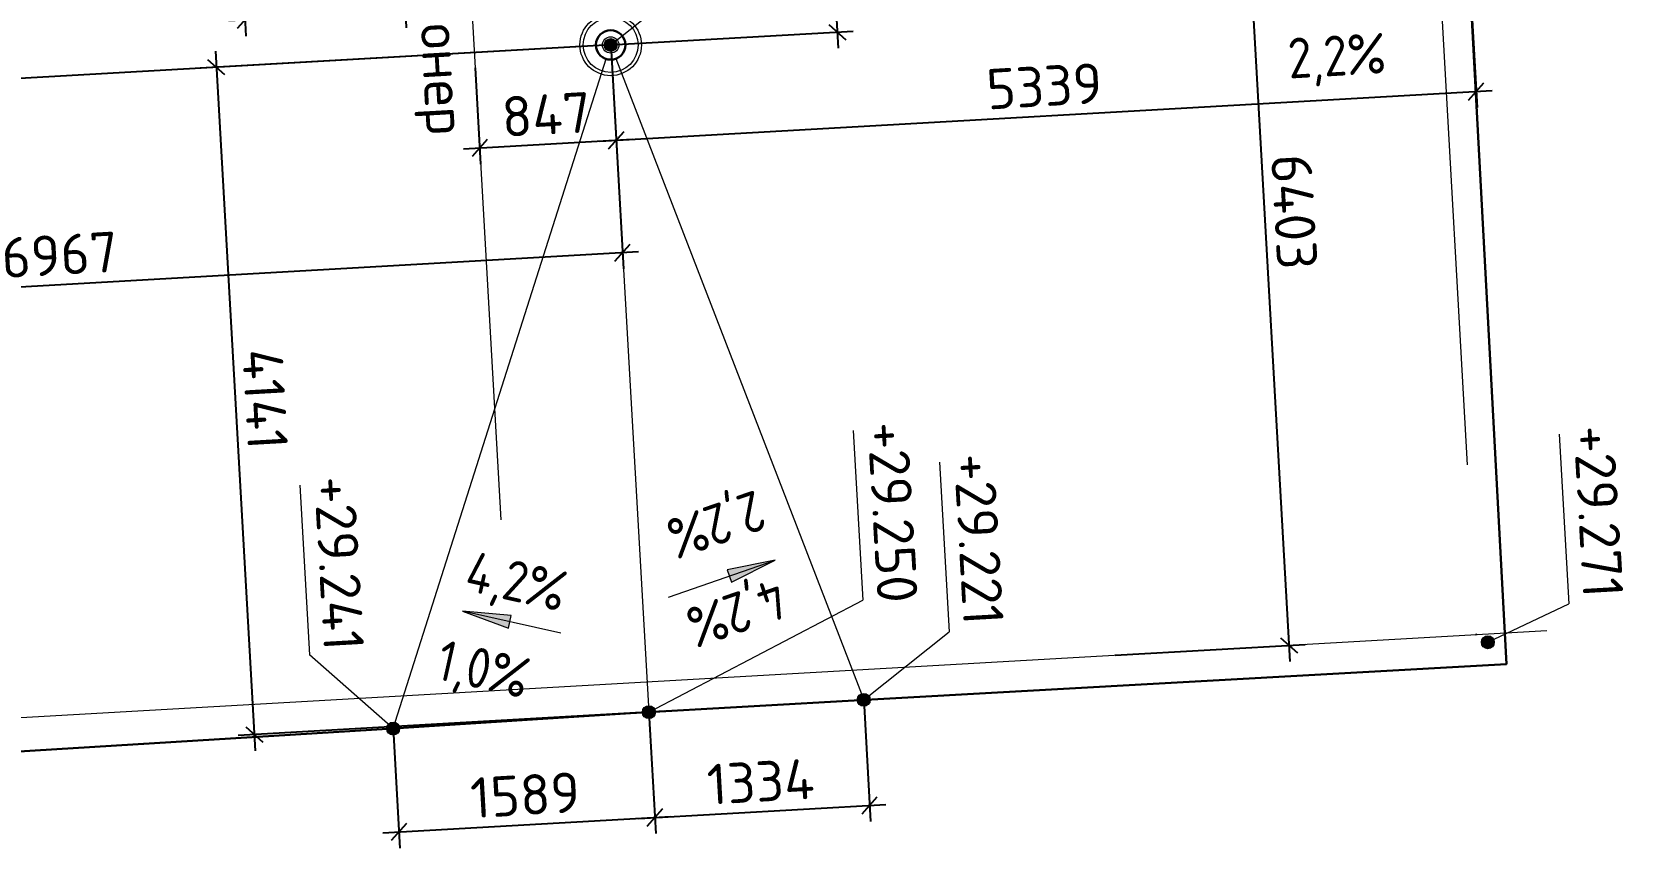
# Model space of a CAD drawing. Header units: metres. Extents: x 107714.2 to 107732.3, y 110797.9 to 110846.2.
# Drawn here: x 107722.4 to 107732.26, y 110797.93 to 110802.99 of the extents above; entities that cross this region are included whole.
import ezdxf

# ---------------------------------------------------------------- set-up
doc = ezdxf.new("R2010")
doc.units = ezdxf.units.M
doc.header["$PDMODE"] = 35
doc.header["$PDSIZE"] = 0.02
doc.linetypes.add('_ШПТ__20_т__2_5__Линия сетки', pattern=[25, 20, -2.5, 0, -2.5])
doc.linetypes.add('CENTER', pattern=[50.8, 31.75, -6.35, 6.35, -6.35])
for name, color, linetype, lineweight in [('Высотные отметки', 7, 'Continuous', 9), ('Линии1', 7, 'Continuous', 30), ('ОСИ', 251, 'CENTER', 18), ('Уклоны в точках', 7, 'Continuous', 9)]:
    doc.layers.add(name, color=color, linetype=linetype, lineweight=lineweight)
doc.layers.add('Сантехнические приборы', color=7, linetype='Continuous', lineweight=18, true_color=0x0080c0)
doc.styles.add('GOST 2.304 type A', font='isocpeur.ttf')
doc.styles.add('GOST Common_2', font='', dxfattribs={"width": 0.9, "height": 250})
doc.styles.add('ISOCPEUR', font='isocpeur.ttf', dxfattribs={"height": 375})
doc.styles.get('GOST Common_2').set_extended_font_data('GOST Common')
doc.dimstyles.new('ISO-25', dxfattribs={"dimtxt": 0.25, "dimasz": 0.1, "dimexe": 0.1, "dimexo": 0, "dimgap": 0.06, "dimtad": 1, "dimdec": 0, "dimlfac": 1000, "dimtxsty": 'GOST 2.304 type A', "dimblk": 'OBLIQUE', "dimcen": 2.5, "dimdle": 0.1, "dimadec": 0, "dimazin": 0, "dimtfac": 1, "dimtdec": 0, "dimtmove": 0, "dimatfit": 3, "dimfxl": 1, "dimarcsym": 0})

# ---------------------------------------------------------------- blocks, each defined once
blk = doc.blocks.new('109_Водосточная воронка - Радиус 70-1083720-_О__R_8_390_')
at = {"layer": 'Сантехнические приборы', "color": 7}
for radius in [190.5, 169.9, 50.8]:
    blk.add_circle((0, 0), radius, dxfattribs=at)
blk = doc.blocks.new('_Oblique')
at = {"color": 0, "linetype": 'ByBlock', "lineweight": -2}
blk.add_line((-0.5, -0.5), (0.5, 0.5), dxfattribs=at)
blk = doc.blocks.new('*D92')
at = {"color": 0, "lineweight": -2, "transparency": 16777216}
for p, q in [((107729.8201, 110805.6781), (107730.1948, 110799.0855)), ((107728.7477, 110805.517), (107729.9256, 110805.5839)), ((107729.1111, 110799.1241), (107730.289, 110799.191))]:
    blk.add_line(p, q, dxfattribs=at)
at = {"layer": 'Defpoints', "color": 0, "lineweight": 9, "transparency": 16777216}
for p in [(107728.7477, 110805.517), (107730.1892, 110799.1854), (107729.1111, 110799.1241)]:
    blk.add_point(p, dxfattribs=at)
at = {"color": 0, "lineweight": -2, "transparency": 16777216, "xscale": 0.1, "yscale": 0.1, "zscale": 0.1}
for p, rotation in [((107729.8258, 110805.5783), 93.25304974487426), ((107730.1892, 110799.1854), 273.2530497448743)]:
    blk.add_blockref('_Oblique', p, dxfattribs=dict(at, rotation=rotation))
at = {"color": 0, "lineweight": 9, "transparency": 16777216, "insert": (107730.2218, 110801.8713), "char_height": 0.25, "attachment_point": 5, "rotation": 273.25305, "style": 'GOST 2.304 type A'}
blk.add_mtext('6403', dxfattribs=at)
blk = doc.blocks.new('*D111')
at = {"color": 0, "lineweight": -2, "transparency": 16777216}
for p, q in [((107724.6924, 110803.5132), (107724.7181, 110803.0107)), ((107723.6976, 110803.4623), (107723.7233, 110802.9597)), ((107724.8129, 110803.1157), (107723.6183, 110803.0545))]:
    blk.add_line(p, q, dxfattribs=at)
at = {"layer": 'Defpoints', "color": 0, "lineweight": 9, "transparency": 16777216}
for p in [(107724.6924, 110803.5132), (107723.6976, 110803.4623), (107723.7182, 110803.0596)]:
    blk.add_point(p, dxfattribs=at)
at = {"color": 0, "lineweight": -2, "transparency": 16777216, "xscale": 0.1, "yscale": 0.1, "zscale": 0.1}
for p, rotation in [((107723.7182, 110803.0596), 182.9326758627493), ((107724.713, 110803.1106), 2.93267586274939)]:
    blk.add_blockref('_Oblique', p, dxfattribs=dict(at, rotation=rotation))
at = {"color": 0, "lineweight": 9, "transparency": 16777216, "insert": (107724.2061, 110803.2698), "char_height": 0.25, "attachment_point": 5, "rotation": 2.93268, "style": 'GOST 2.304 type A'}
blk.add_mtext('996', dxfattribs=at)
blk = doc.blocks.new('*D118')
at = {"color": 0, "lineweight": -2, "transparency": 16777216}
for p, q in [((107725.9848, 110802.9053), (107723.4409, 110802.7608)), ((107723.5351, 110802.8663), (107723.7814, 110798.5322)), ((107726.3196, 110798.7766), (107723.6759, 110798.6263))]:
    blk.add_line(p, q, dxfattribs=at)
at = {"layer": 'Defpoints', "color": 0, "lineweight": 9, "transparency": 16777216}
for p in [(107725.9848, 110802.9053, 29.165), (107726.3196, 110798.7766), (107723.7757, 110798.632)]:
    blk.add_point(p, dxfattribs=at)
at = {"color": 0, "lineweight": -2, "transparency": 16777216, "xscale": 0.1, "yscale": 0.1, "zscale": 0.1}
for p, rotation in [((107723.5408, 110802.7664), 93.25304974487426), ((107723.7757, 110798.632), 273.2530497448743)]:
    blk.add_blockref('_Oblique', p, dxfattribs=dict(at, rotation=rotation))
at = {"color": 0, "lineweight": 9, "transparency": 16777216, "insert": (107723.843, 110800.7097), "char_height": 0.25, "attachment_point": 5, "rotation": 273.25305, "style": 'GOST 2.304 type A'}
blk.add_mtext('4141', dxfattribs=at)
blk = doc.blocks.new('*D119')
at = {"color": 0, "lineweight": -2, "transparency": 16777216}
for p, q in [((107725.9848, 110802.9053), (107726.0241, 110802.2141)), ((107725.1447, 110802.7639), (107725.1786, 110802.1661)), ((107726.1183, 110802.3196), (107725.0731, 110802.2602))]:
    blk.add_line(p, q, dxfattribs=at)
at = {"layer": 'Defpoints', "color": 0, "lineweight": 9, "transparency": 16777216}
for p in [(107725.9848, 110802.9053), (107725.1447, 110802.7639), (107725.173, 110802.2659)]:
    blk.add_point(p, dxfattribs=at)
at = {"color": 0, "lineweight": -2, "transparency": 16777216, "xscale": 0.1, "yscale": 0.1, "zscale": 0.1}
for p, rotation in [((107725.173, 110802.2659), 183.2530497448743), ((107726.0185, 110802.314), 3.253049744874268)]:
    blk.add_blockref('_Oblique', p, dxfattribs=dict(at, rotation=rotation))
at = {"color": 0, "lineweight": 9, "transparency": 16777216, "insert": (107725.5852, 110802.4746), "char_height": 0.25, "attachment_point": 5, "rotation": 3.25305, "style": 'GOST 2.304 type A'}
blk.add_mtext('847', dxfattribs=at)
blk = doc.blocks.new('*D120')
at = {"color": 0, "lineweight": -2, "transparency": 16777216}
for p, q in [((107726.2217, 110798.771), (107726.2645, 110798.0184)), ((107724.6359, 110798.6698), (107724.6781, 110797.9282)), ((107724.5726, 110798.0224), (107726.3587, 110798.1239))]:
    blk.add_line(p, q, dxfattribs=at)
at = {"layer": 'Defpoints', "color": 0, "lineweight": 9, "transparency": 16777216}
for p in [(107726.2217, 110798.771), (107724.6359, 110798.6698, -0.0419), (107726.2588, 110798.1182)]:
    blk.add_point(p, dxfattribs=at)
at = {"color": 0, "lineweight": -2, "transparency": 16777216, "xscale": 0.1, "yscale": 0.1, "zscale": 0.1}
for p, rotation in [((107726.2588, 110798.1182), 3.253049744874275), ((107724.6724, 110798.0281), 183.2530497448743)]:
    blk.add_blockref('_Oblique', p, dxfattribs=dict(at, rotation=rotation))
at = {"color": 0, "lineweight": 9, "transparency": 16777216, "insert": (107725.4551, 110798.2578), "char_height": 0.25, "attachment_point": 5, "rotation": 3.25305, "style": 'GOST 2.304 type A'}
blk.add_mtext('1589', dxfattribs=at)
blk = doc.blocks.new('*D121')
at = {"color": 0, "lineweight": -2, "transparency": 16777216}
for p, q in [((107726.2217, 110798.771), (107726.2645, 110798.0184)), ((107727.5532, 110798.8473), (107727.596, 110798.0941)), ((107726.159, 110798.1126), (107727.6902, 110798.1996))]:
    blk.add_line(p, q, dxfattribs=at)
at = {"layer": 'Defpoints', "color": 0, "lineweight": 9, "transparency": 16777216}
for p in [(107726.2217, 110798.771), (107727.5532, 110798.8473, 29.1756), (107727.5903, 110798.1939)]:
    blk.add_point(p, dxfattribs=at)
at = {"color": 0, "lineweight": -2, "transparency": 16777216, "xscale": 0.1, "yscale": 0.1, "zscale": 0.1}
for p, rotation in [((107726.2588, 110798.1182), 183.2530497448743), ((107727.5903, 110798.1939), 3.253049744874275)]:
    blk.add_blockref('_Oblique', p, dxfattribs=dict(at, rotation=rotation))
at = {"color": 0, "lineweight": 9, "transparency": 16777216, "insert": (107726.9141, 110798.3408), "char_height": 0.25, "attachment_point": 5, "rotation": 3.25305, "style": 'GOST 2.304 type A'}
blk.add_mtext('1334', dxfattribs=at)
blk = doc.blocks.new('*D122')
at = {"color": 0, "lineweight": -2, "transparency": 16777216}
for p, q in [((107725.2754, 110814.9758), (107721.2177, 110814.7451)), ((107722.0094, 110802.5792), (107721.3119, 110814.8506)), ((107725.9848, 110802.9053), (107721.9039, 110802.6734))]:
    blk.add_line(p, q, dxfattribs=at)
at = {"layer": 'Defpoints', "color": 0, "lineweight": 9, "transparency": 16777216}
for p in [(107725.2754, 110814.9758, 29.1756), (107721.3176, 110814.7508), (107725.9848, 110802.9053)]:
    blk.add_point(p, dxfattribs=at)
at = {"color": 0, "lineweight": -2, "transparency": 16777216, "xscale": 0.1, "yscale": 0.1, "zscale": 0.1}
for p, rotation in [((107721.3176, 110814.7508), 93.25304974487426), ((107722.0037, 110802.6791), 273.2530497448743)]:
    blk.add_blockref('_Oblique', p, dxfattribs=dict(at, rotation=rotation))
at = {"color": 0, "lineweight": 9, "transparency": 16777216, "insert": (107721.8453, 110808.7254), "char_height": 0.25, "attachment_point": 5, "rotation": 273.25305, "style": 'GOST 2.304 type A'}
blk.add_mtext('12091', dxfattribs=at)
blk = doc.blocks.new('*D169')
at = {"color": 0, "lineweight": -2, "transparency": 16777216}
for p, q in [((107731.3151, 110803.2077), (107731.3544, 110802.5171)), ((107725.9848, 110802.9053), (107726.0241, 110802.2141)), ((107725.9186, 110802.3083), (107731.4485, 110802.6226))]:
    blk.add_line(p, q, dxfattribs=at)
at = {"layer": 'Defpoints', "color": 0, "lineweight": 9, "transparency": 16777216}
for p in [(107731.3151, 110803.2077), (107725.9848, 110802.9053), (107731.3487, 110802.6169)]:
    blk.add_point(p, dxfattribs=at)
at = {"color": 0, "lineweight": -2, "transparency": 16777216, "xscale": 0.1, "yscale": 0.1, "zscale": 0.1}
for p, rotation in [((107731.3487, 110802.6169), 3.253049744874275), ((107726.0185, 110802.314), 183.2530497448743)]:
    blk.add_blockref('_Oblique', p, dxfattribs=dict(at, rotation=rotation))
at = {"color": 0, "lineweight": 9, "transparency": 16777216, "insert": (107728.6731, 110802.6501), "char_height": 0.25, "attachment_point": 5, "rotation": 3.25305, "style": 'GOST 2.304 type A'}
blk.add_mtext('5339', dxfattribs=at)
blk = doc.blocks.new('*D170')
at = {"color": 0, "lineweight": -2, "transparency": 16777216}
for p, q in [((107725.9848, 110802.9053), (107726.0637, 110801.518)), ((107719.0692, 110801.7987), (107719.1076, 110801.1227)), ((107726.1579, 110801.6235), (107719.0021, 110801.2168))]:
    blk.add_line(p, q, dxfattribs=at)
at = {"layer": 'Defpoints', "color": 0, "lineweight": 9, "transparency": 16777216}
for p in [(107725.9848, 110802.9053), (107719.0692, 110801.7987), (107719.102, 110801.2225)]:
    blk.add_point(p, dxfattribs=at)
at = {"color": 0, "lineweight": -2, "transparency": 16777216, "xscale": 0.1, "yscale": 0.1, "zscale": 0.1}
for p, rotation in [((107726.058, 110801.6179), 3.253049744874268), ((107719.102, 110801.2225), 183.2530497448743)]:
    blk.add_blockref('_Oblique', p, dxfattribs=dict(at, rotation=rotation))
at = {"color": 0, "lineweight": 9, "transparency": 16777216, "insert": (107722.5695, 110801.6049), "char_height": 0.25, "attachment_point": 5, "rotation": 3.25305, "style": 'GOST 2.304 type A'}
blk.add_mtext('6967', dxfattribs=at)
blk = doc.blocks.new('*D172')
at = {"color": 0, "lineweight": -2, "transparency": 16777216}
for p, q in [((107726.6969, 110815.1567), (107727.3944, 110802.8853)), ((107725.2754, 110814.9758), (107726.8024, 110815.0625)), ((107725.9848, 110802.9053), (107727.4885, 110802.9908))]:
    blk.add_line(p, q, dxfattribs=at)
at = {"layer": 'Defpoints', "color": 0, "lineweight": 9, "transparency": 16777216}
for p in [(107725.2754, 110814.9758), (107725.9848, 110802.9053), (107727.3887, 110802.9851)]:
    blk.add_point(p, dxfattribs=at)
at = {"color": 0, "lineweight": -2, "transparency": 16777216, "xscale": 0.1, "yscale": 0.1, "zscale": 0.1}
for p, rotation in [((107726.7026, 110815.0569), 93.25304974487426), ((107727.3887, 110802.9851), 273.2530497448743)]:
    blk.add_blockref('_Oblique', p, dxfattribs=dict(at, rotation=rotation))
at = {"color": 0, "lineweight": 9, "transparency": 16777216, "insert": (107727.2303, 110809.0315), "char_height": 0.25, "attachment_point": 5, "rotation": 273.25305, "style": 'GOST 2.304 type A'}
blk.add_mtext('12091', dxfattribs=at)

msp = doc.modelspace()

# ---------------------------------------------------------------- hatches: boundary and pattern name
at = {"layer": 'Высотные отметки', "lineweight": 20}
h = msp.add_hatch(color=256, dxfattribs=at)
edge = h.paths.add_edge_path(flags=0)
edge.add_arc((107725.9848, 110802.9053), 0.04, -86.74695, 273.25305)
h = msp.add_hatch(color=256, dxfattribs=at)
edge = h.paths.add_edge_path(flags=0)
edge.add_arc((107731.4217, 110799.2041), 0.04, -86.74695, 273.25305)
h = msp.add_hatch(color=256, dxfattribs=at)
edge = h.paths.add_edge_path(flags=0)
edge.add_arc((107727.5532, 110798.8473), 0.04, -86.74695, 273.25305)
h = msp.add_hatch(color=256, dxfattribs=at)
edge = h.paths.add_edge_path(flags=0)
edge.add_arc((107726.2217, 110798.771), 0.04, -86.74695, 273.25305)
h = msp.add_hatch(color=256, dxfattribs=at)
edge = h.paths.add_edge_path(flags=0)
edge.add_arc((107724.6367, 110798.6691), 0.04, -86.74695, 273.25305)
at = {"layer": 'Уклоны в точках', "lineweight": 20}
for points in [[(107727.0039, 110799.7129), (107726.7075, 110799.652), (107726.7333, 110799.5773)], [(107725.0667, 110799.3963), (107725.3508, 110799.2923), (107725.3681, 110799.3693)]]:
    msp.add_hatch(color=256, dxfattribs=at).paths.add_polyline_path(points, flags=0)

# ---------------------------------------------------------------- linework, layer by layer
msp.add_line((107731.354, 110799.2516), (107731.344, 110799.251))
at = {"lineweight": 9}
for points, elevation in [([(107724.6366, 110798.6691), (107725.9572, 110802.8185)], 29.2134), ([(107725.9901, 110802.8143), (107726.2217, 110798.771)], 29.165), ([(107726.0177, 110802.8203), (107727.5532, 110798.8473)], 29.1756)]:
    msp.add_lwpolyline(points, dxfattribs=dict(at, elevation=elevation))
at = {"lineweight": 30}
msp.add_circle((107725.9848, 110802.9053, 29.165), 0.0911, dxfattribs=at)
at = {"layer": 'Высотные отметки'}
for p, q in [((107725.9848, 110802.9053, 29.165), (107726.515, 110803.3267)), ((107727.4883, 110800.5153, -29.165), (107727.548, 110799.4644, -29.165)), ((107731.8641, 110800.4927), (107731.9238, 110799.4419)), ((107728.0236, 110800.3195, 0.0106), (107728.0834, 110799.2686, 0.0106)), ((107724.0584, 110800.1778, -29.165), (107724.1181, 110799.1269, -29.165)), ((107726.2217, 110798.771), (107727.548, 110799.4644, -29.165)), ((107731.4217, 110799.2041), (107731.9238, 110799.4419)), ((107727.5532, 110798.8473, 29.1756), (107728.0834, 110799.2686, 0.0106)), ((107724.6367, 110798.6691, -0.0015), (107724.1181, 110799.1269, -29.165))]:
    msp.add_line(p, q, dxfattribs=at)
at = {"layer": 'Высотные отметки', "lineweight": 20}
for centre in [(107725.9848, 110802.9053, 29.165), (107731.4217, 110799.2041), (107727.5532, 110798.8473, 29.1756), (107726.2217, 110798.771), (107724.6367, 110798.6691, -0.0015)]:
    msp.add_circle(centre, 0.04, dxfattribs=at)
at = {"layer": 'Линии1'}
msp.add_lwpolyline([(107729.8146, 110829.4216), (107730.1535, 110823.4379), (107730.4955, 110817.4217), (107730.8232, 110811.4345), (107731.1948, 110805.4522), (107731.5369, 110799.069), (107727.5664, 110798.848), (107726.1087, 110798.7645), (107724.6366, 110798.6691), (107721.5411, 110798.4787), (107719.2511, 110798.3483), (107718.9307, 110804.4255), (107718.5833, 110810.3458), (107718.2386, 110816.3355), (107717.9049, 110822.3253), (107717.7185, 110825.242), (107717.5134, 110828.7285), (107721.099, 110828.9269), (107723.4738, 110829.0731), (107725.8606, 110829.204)], close=True, dxfattribs=at)
at = {"layer": 'ОСИ', "linetype": '_ШПТ__20_т__2_5__Линия сетки', "lineweight": 5}
for p, q in [((107728.735, 110845.3308), (107731.3809, 110798.7777)), ((107722.7446, 110844.9904), (107725.3906, 110798.4372)), ((107717.6034, 110798.47), (107731.7872, 110799.2762))]:
    msp.add_line(p, q, dxfattribs=at)
at = {"layer": 'Уклоны в точках'}
for p, q in [((107726.3424, 110799.4837), (107727.0039, 110799.7129)), ((107725.6765, 110799.2599), (107725.0667, 110799.3963))]:
    msp.add_line(p, q, dxfattribs=at)
at = {"layer": 'Уклоны в точках', "lineweight": 20}
for p, q in [((107727.0039, 110799.7129), (107726.7075, 110799.652)), ((107726.7075, 110799.652), (107726.7333, 110799.5773)), ((107726.7333, 110799.5773), (107727.0039, 110799.7129)), ((107725.0667, 110799.3963), (107725.3508, 110799.2923)), ((107725.3681, 110799.3693), (107725.0667, 110799.3963)), ((107725.3508, 110799.2923), (107725.3681, 110799.3693))]:
    msp.add_line(p, q, dxfattribs=at)

# ---------------------------------------------------------------- block references
at = {"layer": 'Сантехнические приборы', "color": 7, "xscale": 0.001, "yscale": 0.001, "zscale": 0.001, "rotation": 273.2530497398921}
msp.add_blockref('109_Водосточная воронка - Радиус 70-1083720-_О__R_8_390_', (107725.9848, 110802.9053, 29.2186), dxfattribs=at)

# ---------------------------------------------------------------- texts
at = {"char_height": 0.25, "width": 1.266666, "attachment_point": 1, "rotation": 273.25305, "style": 'ISOCPEUR'}
for s, insert in [('Кондиционер', (107724.9762, 110804.4362)), ('+29.250', (107727.8257, 110800.5773, -58.3406)), ('+29.271', (107732.2016, 110800.5547, -29.1756)), ('+29.221', (107728.3611, 110800.3815, -29.165)), ('+29.241', (107724.3959, 110800.2397, -58.3406))]:
    msp.add_mtext(s, dxfattribs=dict(at, insert=insert))
at = {"layer": 'Уклоны в точках', "char_height": 0.25, "attachment_point": 1, "line_spacing_factor": 1.022761, "style": 'GOST Common_2'}
for s, insert, width, rotation in [('2,2%', (107730.1754, 110802.9466), 0.71203, 3.25305), ('2,2%', (107726.9663, 110799.9141), 0.790474, 199.11062), ('4,2%', (107725.1242, 110799.7723), 0.790474, 347.39548), ('4,2%', (107727.1012, 110799.3691), 0.790474, 199.11062), ('1,0%', (107724.9466, 110799.2223), 0.790474, 347.39548)]:
    msp.add_mtext(s, dxfattribs=dict(at, insert=insert, width=width, rotation=rotation))

# ---------------------------------------------------------------- dimensions: what is measured, and where the dimension line sits
at = {"lineweight": 9}
for base, p1, p2, angle, picture, middle in [((107727.3887, 110802.9851), (107725.2754, 110814.9758), (107725.9848, 110802.9053), 273.25305, '*D172', (107727.2303, 110809.0315)), ((107721.3176, 110814.7508), (107725.9848, 110802.9053), (107725.2754, 110814.9758, 29.1756), 273.25305, '*D122', (107721.8453, 110808.7254)), ((107731.3487, 110802.6169), (107725.9848, 110802.9053), (107731.3151, 110803.2077), 3.25305, '*D169', (107728.6731, 110802.6501)), ((107719.102, 110801.2225), (107725.9848, 110802.9053), (107719.0692, 110801.7987), 3.25305, '*D170', (107722.5695, 110801.6049)), ((107723.7757, 110798.632), (107725.9848, 110802.9053, 29.165), (107726.3196, 110798.7766), 273.25305, '*D118', (107723.843, 110800.7097)), ((107725.173, 110802.2659), (107725.9848, 110802.9053), (107725.1447, 110802.7639), 3.25305, '*D119', (107725.5852, 110802.4746)), ((107726.2588, 110798.1182), (107724.6359, 110798.6698, -0.0419), (107726.2217, 110798.771), 3.25305, '*D120', (107725.4551, 110798.2578))]:
    dim = msp.add_linear_dim(base=base, p1=p1, p2=p2, angle=angle, dimstyle='ISO-25', dxfattribs=at)
    dim.commit()
    dim.dimension.update_dxf_attribs({"geometry": picture, "text_midpoint": middle})
dim = msp.add_linear_dim(base=(107730.1892, 110799.1854), p1=(107728.7477, 110805.517), p2=(107729.1111, 110799.1241), angle=273.25305, dimstyle='ISO-25', dxfattribs=at)
dim.commit()
dim.dimension.update_dxf_attribs({"geometry": '*D92', "text_midpoint": (107730.0371, 110801.8608), "dimtype": 161})
dim = msp.add_aligned_dim(p1=(107724.6924, 110803.5132), p2=(107723.6976, 110803.4623), distance=0.4032, dimstyle='ISO-25', dxfattribs=at)
dim.commit()
dim.dimension.update_dxf_attribs({"geometry": '*D111', "text_midpoint": (107724.2061, 110803.2698)})
dim = msp.add_linear_dim(base=(107727.5903, 110798.1939), p1=(107726.2217, 110798.771), p2=(107727.5532, 110798.8473, 29.1756), angle=3.25305, dimstyle='ISO-25', override={"dimtmove": 1}, dxfattribs=at)
dim.commit()
dim.dimension.update_dxf_attribs({"geometry": '*D121', "text_midpoint": (107726.9141, 110798.3408)})

doc.saveas('drawing.dxf')
